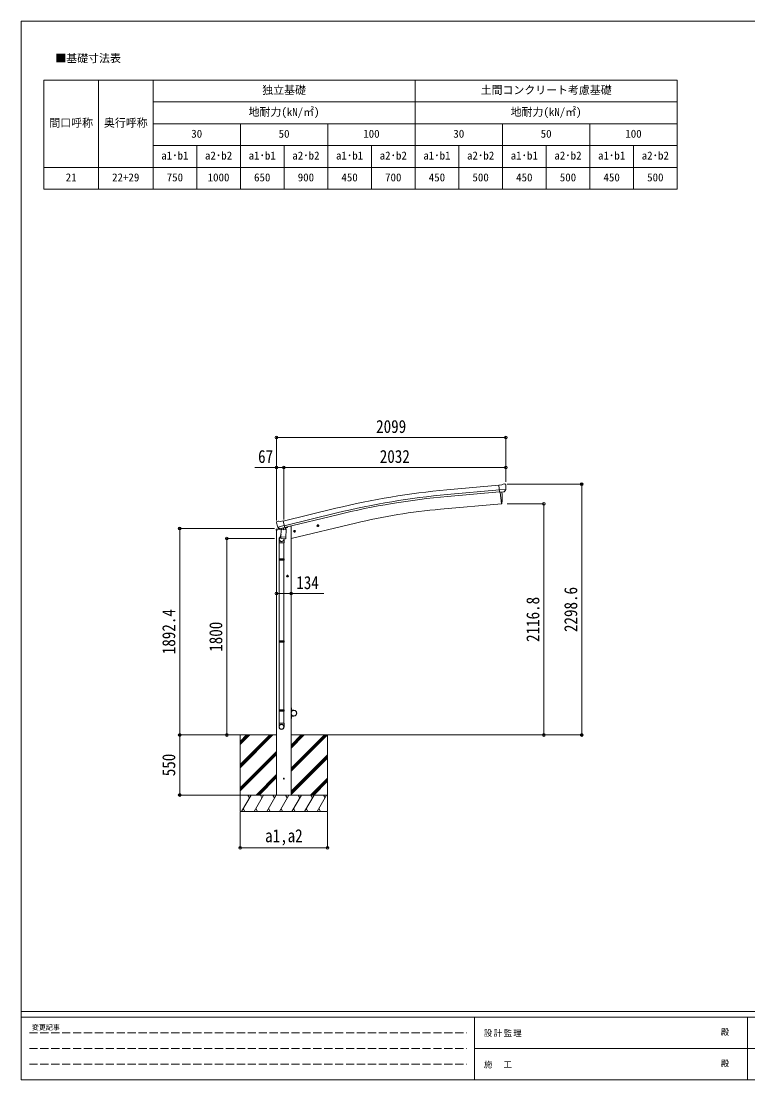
# Model space of a CAD drawing. Units: millimetres at full size. Extents: x -6988 to 7066, y -4877 to 4823.
# Drawn here: x -6988 to -333, y -4877 to 4823 of the extents above; entities that cross this region are included whole.
import ezdxf
from ezdxf.enums import TextEntityAlignment as Align

# ---------------------------------------------------------------- set-up
doc = ezdxf.new("R2010")
doc.units = ezdxf.units.MM
doc.header["$LTSCALE"] = 25
doc.header["$PDMODE"] = 32
doc.header["$PDSIZE"] = 25
doc.linetypes.add('DASHED3', pattern=[4, 3, -1])
for name, color, linetype, lineweight in [('0-0_0', 7, 'Continuous', 9), ('0-1_本体', 4, 'Continuous', 9), ('0-2_部品', 7, 'Continuous', 9), ('0-5_DIM1', 3, 'Continuous', 9), ('0-A_寸法', 6, 'Continuous', 9), ('1-0_FRAME', 7, 'Continuous', 18), ('F-0_240', 7, 'Continuous', 9)]:
    doc.layers.add(name, color=color, linetype=linetype, lineweight=lineweight)
doc.styles.add('ＭＳ ゴシック', font='')
doc.styles.get('ＭＳ ゴシック').set_extended_font_data('MS Gothic')

msp = doc.modelspace()

# ---------------------------------------------------------------- linework, layer by layer
at = {"layer": '0-0_0'}
for p, q in [((-4649.43, -1717.54), (-4999.72, -1717.54)), ((-4982.43, -1717.54), (-4982.43, -2417.54)), ((-4982.43, -1989.04), (-4710.93, -1717.54)), ((-4982.43, -2003.18), (-4696.79, -1717.54)), ((-4982.43, -2017.32), (-4682.65, -1717.54)), ((-4982.43, -1776.91), (-4923.06, -1717.54)), ((-4982.43, -1791.05), (-4908.92, -1717.54)), ((-4982.43, -1805.19), (-4894.78, -1717.54)), ((-4515.43, -1717.54), (-2506.08, -1717.54)), ((-4515.43, -2049.8), (-4183.17, -1717.54)), ((-4515.43, -2021.52), (-4211.45, -1717.54)), ((-4515.43, -2035.66), (-4197.31, -1717.54)), ((-4515.43, -1837.67), (-4395.3, -1717.54)), ((-4515.43, -1823.53), (-4409.44, -1717.54)), ((-4515.43, -1809.39), (-4423.59, -1717.54)), ((-4182.43, -1717.54), (-4182.43, -2417.54)), ((-4982.43, -2201.17), (-4649.43, -1868.17)), ((-4982.43, -2215.31), (-4649.43, -1882.32)), ((-4982.43, -2229.46), (-4649.43, -1896.46)), ((-4515.43, -2233.65), (-4182.43, -1900.65)), ((-4515.43, -2247.79), (-4182.43, -1914.79)), ((-4515.43, -2261.93), (-4182.43, -1928.93)), ((-4836.67, -2267.54), (-4649.43, -2080.31)), ((-4822.53, -2267.54), (-4649.43, -2094.45)), ((-4808.38, -2267.54), (-4649.43, -2108.59)), ((-4337.19, -2267.54), (-4182.43, -2112.78)), ((-4323.05, -2267.54), (-4182.43, -2126.93)), ((-4308.91, -2267.54), (-4182.43, -2141.07)), ((-4182.43, -2267.54), (-4982.43, -2267.54)), ((-4969.73, -2417.54), (-4883.13, -2267.54)), ((-4898.13, -2293.52), (-4913.13, -2267.54)), ((-4854.26, -2417.54), (-4767.66, -2267.54)), ((-4782.66, -2293.52), (-4797.66, -2267.54)), ((-4738.79, -2417.54), (-4652.19, -2267.54)), ((-4667.19, -2293.52), (-4682.19, -2267.54)), ((-4623.32, -2417.54), (-4536.72, -2267.54)), ((-4551.72, -2293.52), (-4566.72, -2267.54)), ((-4507.85, -2417.54), (-4421.25, -2267.54)), ((-4436.25, -2293.52), (-4451.25, -2267.54)), ((-4392.38, -2417.54), (-4305.78, -2267.54)), ((-4335.78, -2267.54), (-4320.78, -2293.52)), ((-4276.91, -2417.54), (-4190.31, -2267.54)), ((-4220.31, -2267.54), (-4205.31, -2293.52)), ((-4982.43, -2417.54), (-4182.43, -2417.54)), ((-4954.73, -2391.56), (-4939.73, -2417.54)), ((-4839.26, -2391.56), (-4824.26, -2417.54)), ((-4723.79, -2391.56), (-4708.79, -2417.54)), ((-4608.32, -2391.56), (-4593.32, -2417.54)), ((-4492.85, -2391.56), (-4477.85, -2417.54)), ((-4377.38, -2391.56), (-4362.38, -2417.54)), ((-4261.91, -2391.56), (-4246.91, -2417.54))]:
    msp.add_line(p, q, dxfattribs=at)
at = {"layer": '0-1_本体'}
for p, q in [((-2612.6, 570.82), (-3089.53, 527.76)), ((-2608.89, 527.98), (-3085.67, 484.98)), ((-2607.36, 511), (-3084.14, 468.01)), ((-2600.06, 508.39), (-2590.51, 399.25)), ((-2590.51, 399.25), (-3148.38, 350.44)), ((-4589.39, 242.06), (-4106.46, 359.36)), ((-4579.37, 200.3), (-4096.33, 317.62)), ((-4575.39, 183.72), (-4092.3, 301.06)), ((-4515.43, 195.46), (-4527.06, 195.46)), ((-4515.43, 82.34), (-3926.65, 223.7)), ((-4515.43, 195.46), (-4515.43, -2267.54)), ((-4649.43, 159.35), (-4649.43, -2267.54))]:
    msp.add_line(p, q, dxfattribs=at)
msp.add_lwpolyline([(-2600.06, 508.39), (-2590.51, 399.25), (-2587.97, 399.56)], dxfattribs=at)
for centre, radius, start, end in [((-2464.93, -6398.68), 6954.55, 95.15276, 103.65276), ((-3283.43, 454.07), 700, 355.76043, 4.54658), ((-2464.93, -6398.68), 6911.6, 95.15276, 103.65276), ((-2464.93, -6398.68), 6894.55, 95.15276, 103.65276), ((-2588.33, 402.54), 3, 277, 355.76043), ((-2684.71, -4949.37), 5320.05, 95, 103.5)]:
    msp.add_arc(centre, radius, start, end, dxfattribs=at)
at = {"layer": '0-2_部品'}
for p, q in [((-2559.55, 583.11), (-2573.21, 581.91)), ((-2586.17, 574.76), (-2612.74, 572.43)), ((-2607.08, 507.77), (-2612.74, 572.43)), ((-2549.88, 532.47), (-2608.79, 527.31)), ((-2597.12, 508.64), (-2607.08, 507.77)), ((-2586.17, 574.76), (-2574.45, 581.52)), ((-2563.51, 511.58), (-2571.22, 510.91)), ((-2561.13, 512.98), (-2550.19, 531.92)), ((-2550.41, 577.36), (-2555.9, 581.96)), ((-2549.35, 575.32), (-2549.23, 573.97)), ((-4650.86, 227.07), (-4650.59, 225.92)), ((-4646.64, 235.65), (-4650.5, 229.35)), ((-4643.55, 237.9), (-4630.37, 241.06)), ((-4636.81, 186.77), (-4579.3, 200.57)), ((-4615.81, 238.39), (-4629.07, 241.08)), ((-4615.81, 238.39), (-4589.88, 244.61)), ((-4280.4, 197.9), (-4260.96, 202.57)), ((-4275.85, 205.68), (-4277.98, 198.48)), ((-4268.55, 207.43), (-4275.85, 205.68)), ((-4268.34, 190.51), (-4273.01, 209.96)), ((-4263.38, 201.99), (-4268.55, 207.43)), ((-4265.51, 194.79), (-4263.38, 201.99)), ((-4651.99, 158.74), (-4609.29, 168.99)), ((-4651.99, 165.63), (-4651.99, 158.74)), ((-4623.48, 174.84), (-4649.69, 168.55)), ((-4619.96, 171.86), (-4636.33, 186.35)), ((-4608.36, 122.34), (-4623.06, 83.78)), ((-4617.25, 171.29), (-4609.73, 173.09)), ((-4616.41, 171.39), (-4614.88, 171.76)), ((-4614.88, 171.76), (-4578.18, 180.57)), ((-4613.04, 171.53), (-4613.1, 170.79)), ((-4612.34, 169.75), (-4586.52, 163.32)), ((-4610.95, 85.1), (-4610.08, 97.57)), ((-4605.42, 164.41), (-4610.1, 97.57)), ((-4564.41, 94.37), (-4610.1, 97.57)), ((-4559.73, 161.21), (-4605.42, 164.41)), ((-4603.65, 167.59), (-4603.88, 164.3)), ((-4584.13, 178.75), (-4585.15, 164.14)), ((-4578.18, 180.57), (-4576.65, 180.94)), ((-4575.09, 183.04), (-4574.15, 182.98)), ((-4574.15, 182.98), (-4560.84, 167.66)), ((-4570.16, 178.39), (-4551.27, 182.92)), ((-4564.41, 94.37), (-4559.73, 161.21)), ((-4560.84, 167.66), (-4561.28, 161.32)), ((-4547.44, 191.1), (-4547.44, 187.78)), ((-4494.32, 146.54), (-4474.88, 151.21)), ((-4489.77, 154.32), (-4491.9, 147.12)), ((-4482.47, 156.07), (-4489.77, 154.32)), ((-4482.27, 139.15), (-4486.94, 158.6)), ((-4477.3, 150.63), (-4482.47, 156.07)), ((-4479.43, 143.43), (-4477.3, 150.63)), ((-4626.43, 41.7), (-4626.43, 76.05)), ((-4580.43, 41.7), (-4626.43, 41.7)), ((-4624.43, 41.7), (-4624.43, -105)), ((-4610.56, 83.74), (-4610.56, 83.74)), ((-4609.11, 82.96), (-4567.41, 80.05)), ((-4579.03, 80.86), (-4583.57, 69.54)), ((-4582.43, 41.7), (-4582.43, -105)), ((-4580.43, 76.36), (-4580.43, 41.7)), ((-4564.42, 94.37), (-4565.31, 81.68)), ((-4626.43, -107), (-4625.43, -105)), ((-4580.43, -107), (-4626.43, -107)), ((-4580.43, -115), (-4626.43, -115)), ((-4581.43, -105), (-4625.43, -105)), ((-4581.43, -117), (-4625.43, -117)), ((-4624.43, -117), (-4624.43, -854.18)), ((-4582.43, -117), (-4582.43, -854.18)), ((-4580.43, -107), (-4581.43, -105)), ((-4580.43, -115), (-4581.43, -117)), ((-4580.43, -107), (-4580.43, -115)), ((-4538.93, -261.04), (-4558.93, -261.04)), ((-4548.93, -253.53), (-4555.43, -257.29)), ((-4555.43, -257.29), (-4555.43, -264.79)), ((-4555.43, -264.79), (-4548.93, -268.54)), ((-4548.93, -271.04), (-4548.93, -251.04)), ((-4542.43, -257.29), (-4548.93, -253.53)), ((-4626.43, -856.18), (-4625.43, -854.18)), ((-4580.43, -856.18), (-4626.43, -856.18)), ((-4580.43, -864.18), (-4626.43, -864.18)), ((-4581.43, -854.18), (-4625.43, -854.18)), ((-4581.43, -866.18), (-4625.43, -866.18)), ((-4624.43, -866.18), (-4624.43, -1609.37)), ((-4582.43, -866.18), (-4582.43, -1609.37)), ((-4580.43, -856.18), (-4581.43, -854.18)), ((-4580.43, -864.18), (-4581.43, -866.18)), ((-4580.43, -856.18), (-4580.43, -864.18)), ((-4626.43, -1489.37), (-4625.43, -1487.37)), ((-4580.43, -1489.37), (-4626.43, -1489.37)), ((-4580.43, -1497.37), (-4626.43, -1497.37)), ((-4581.43, -1487.37), (-4625.43, -1487.37)), ((-4581.43, -1499.37), (-4625.43, -1499.37)), ((-4624.43, -1499.37), (-4624.43, -1609.37)), ((-4582.43, -1499.37), (-4582.43, -1609.37)), ((-4580.43, -1489.37), (-4581.43, -1487.37)), ((-4580.43, -1497.37), (-4581.43, -1499.37)), ((-4580.43, -1489.37), (-4580.43, -1497.37)), ((-4626.43, -1643.51), (-4626.43, -1609.37)), ((-4580.43, -1609.37), (-4626.43, -1609.37)), ((-4580.43, -1643.51), (-4580.43, -1609.37))]:
    msp.add_line(p, q, dxfattribs=at)
for points in [[(-2597.12, 508.64), (-2596.85, 508.58), (-2571.47, 510.8), (-2571.22, 510.91)], [(-2549.8, 533.1), (-2550.09, 532.11), (-2550.19, 531.92)], [(-4584.45, 179.16), (-4574.72, 181.5), (-4589.88, 244.61)], [(-4277.98, 198.48), (-4272.81, 193.04), (-4265.51, 194.79)], [(-4637.08, 187.34), (-4636.49, 186.5), (-4636.33, 186.35)], [(-4584.45, 179.16), (-4584.68, 179.01), (-4609.45, 173.07), (-4609.73, 173.09)], [(-4491.9, 147.12), (-4486.73, 141.68), (-4479.43, 143.43)], [(-4626.43, -107), (-4626.43, -115), (-4625.43, -117)], [(-4548.93, -268.54), (-4542.43, -264.79), (-4542.43, -257.29)], [(-4626.43, -856.18), (-4626.43, -864.18), (-4625.43, -866.18)], [(-4626.43, -1489.37), (-4626.43, -1497.37), (-4625.43, -1499.37)]]:
    msp.add_lwpolyline(points, dxfattribs=at)
for centre, radius in [((-4270.68, 200.23), 8.5), ((-4270.68, 200.23), 7.7), ((-4270.68, 200.23), 6.5), ((-4484.6, 148.88), 8.5), ((-4484.6, 148.88), 7.7), ((-4484.6, 148.88), 6.5), ((-4548.93, -261.04), 8.5), ((-4548.93, -261.04), 7.7), ((-4548.93, -261.04), 6.5)]:
    msp.add_circle(centre, radius, dxfattribs=at)
at = {"layer": '0-2_部品', "color": 4}
msp.add_circle((-4582.43, -2117.54), 4.5, dxfattribs=at)
at = {"layer": '0-2_部品'}
for centre, radius, start, end in [((-2559.11, 578.13), 5, 50.00648, 94.99352), ((-2572.95, 578.93), 3, 95, 120), ((-2750.86, 556.33), 202.4, 353.4085, 5), ((-4453.78, 273.17), 202.4, 193.5, 205.09125), ((-4642.38, 233.03), 5, 103.5, 148.5), ((-4629.66, 238.14), 3, 78.5, 103.5), ((-4648.99, 165.63), 3, 103.5, 180), ((-4616.53, 171.88), 0.5, 248.23754, 283.5), ((-4613.54, 171.57), 0.5, 356, 103.5), ((-4612.1, 170.72), 1, 176, 256), ((-4586.17, 164.29), 1.03, 250.03897, 351.96569), ((-4583.53, 178.67), 0.604, 100.59842, 172.20595), ((-4576.76, 181.43), 0.5, 283.5, 318.76246), ((-4552.44, 187.78), 5, 283.5, 0), ((-4596.43, 76.05), 30, 177.45142, 180), ((-4609.01, 84.93), 1.95, 175.04017, 217.47766), ((-4608.97, 84.96), 2, 217.40962, 266), ((-4567.27, 82.04), 2, 266, 349.46843)]:
    msp.add_arc(centre, radius, start, end, dxfattribs=at)
for centre, major_axis, ratio, start_param, end_param in [((-2545.02, 579.36), (-15.35, 3.44), 0.101033, 5.9751426, 5.9753737), ((-2563.78, 514.58), (1.62, -2.54), 0.997631, 5.8041905, 5.8929484), ((-2563.85, 514.69), (-3.5, 2.17), 0.650902, 2.1145521, 2.1873627), ((-2563.73, 514.49), (1.62, -2.54), 0.997631, 5.965759, 6.7621801), ((-2552.35, 575.06), (2.71, -1.31), 0.997474, 0.5366567, 1.3225652), ((-4647.94, 227.79), (-1.57, -2.57), 0.99628, 4.712389, 5.4996506), ((-4617.97, 174.11), (-0.73, -2.92), 0.997631, 5.8041905, 6.6006116), ((-4617.91, 174.34), (2.63, 3.16), 0.650902, 4.0958226, 4.1686332), ((-4617.94, 174.21), (-0.73, -2.92), 0.997631, 0.3902369, 0.4789948), ((-4603.43, 76.36), (23, 0), 0.996195, 2.3585569, 6.3253237), ((-4603.43, 76.36), (21, 0), 0.996195, 2.7786684, 5.9512394), ((-4603.43, -1641.77), (-23, 0), 0.996195, 3.1415927, 6.2831853), ((-4603.43, -1643.51), (-23, 0), 0.996195, 3.1415927, 6.2831853), ((-4603.43, -1643.51), (0, -23.43), 0.981806, 4.712389, 7.8539816)]:
    msp.add_ellipse(centre, major_axis=major_axis, ratio=ratio, start_param=start_param, end_param=end_param, dxfattribs=at)
msp.add_ellipse((-4603.43, -1643.51), major_axis=(21, 0), ratio=0.996195, dxfattribs=at)
at = {"layer": '0-5_DIM1'}
for p, q in [((-4515.43, -1467.54), (-4513.43, -1467.54)), ((-4515.43, -1467.54), (-4515.43, -1490.24)), ((-4515.43, -1567.54), (-4515.43, -1544.84)), ((-4513.43, -1490.24), (-4513.43, -1467.54)), ((-4490.43, -1490.24), (-4513.43, -1490.24)), ((-4513.43, -1492.24), (-4490.43, -1492.24)), ((-4513.43, -1542.84), (-4490.43, -1542.84)), ((-4513.43, -1544.84), (-4513.43, -1567.54)), ((-4490.43, -1544.84), (-4513.43, -1544.84)), ((-4515.43, -1567.54), (-4513.43, -1567.54))]:
    msp.add_line(p, q, dxfattribs=at)
msp.add_circle((-4490.43, -1517.54), 25, dxfattribs=at)
for centre, radius, start, end in [((-4513.43, -1490.24), 2, 180, 270), ((-4513.43, -1544.84), 2, 90, 180), ((-4490.43, -1517.54), 27.3, 270, 90), ((-4490.43, -1517.54), 25.3, 270, 90)]:
    msp.add_arc(centre, radius, start, end, dxfattribs=at)
at = {"layer": '0-A_寸法'}
for p, q in [((-4649.43, 1008.92), (-4649.43, 734.3)), ((-2550.43, 1008.92), (-4649.43, 1008.92)), ((-2550.43, 1008.92), (-2550.43, 734.3)), ((-4649.43, 734.3), (-4849.43, 734.3)), ((-4649.43, 734.3), (-4649.43, 246.73)), ((-4649.43, 734.3), (-4582.43, 734.3)), ((-4582.43, 734.3), (-4582.43, 257.87)), ((-4582.43, 734.3), (-2550.43, 734.3)), ((-2550.43, 734.3), (-2550.43, 600.61)), ((-1854.84, 581.02), (-2536.26, 581.02)), ((-1854.84, -1717.54), (-1854.84, 581.02)), ((-2201.95, 399.25), (-2536.26, 399.25)), ((-2201.95, -1717.54), (-2201.95, 399.25)), ((-5536.27, 174.86), (-4667.96, 174.86)), ((-5536.27, 174.86), (-5536.27, -1717.54)), ((-5105.61, 82.44), (-4667.96, 82.44)), ((-5105.61, -1717.54), (-5105.61, 82.44)), ((-4649.43, -421.49), (-4515.43, -421.49)), ((-4515.43, -421.49), (-4215.43, -421.49)), ((-5536.27, -1717.54), (-4982.43, -1717.54)), ((-5536.27, -2267.54), (-5536.27, -1717.54)), ((-5105.61, -1717.54), (-4667.96, -1717.54)), ((-2201.95, -1717.54), (-2536.26, -1717.54)), ((-1854.84, -1717.54), (-2506.08, -1717.54)), ((-5536.27, -2267.54), (-4982.43, -2267.54)), ((-4982.43, -2750.86), (-4982.43, -2423.4)), ((-4182.43, -2750.86), (-4182.43, -2423.4)), ((-4182.43, -2750.86), (-4982.43, -2750.86))]:
    msp.add_line(p, q, dxfattribs=at)
for p in [(-4649.43, 1008.92), (-2550.43, 1008.92), (-4649.43, 734.3), (-4582.43, 734.3), (-2550.43, 734.3), (-1854.84, 581.02), (-2201.95, 399.25), (-5536.27, 174.86), (-5105.61, 82.44), (-4649.43, -421.49), (-4515.43, -421.49), (-5536.27, -1717.54), (-5105.61, -1717.54), (-2201.95, -1717.54), (-1854.84, -1717.54), (-5536.27, -2267.54), (-4982.43, -2750.86), (-4182.43, -2750.86)]:
    msp.add_point(p, dxfattribs=at)
at = {"layer": '1-0_FRAME'}
for p, q in [((-6780.11, 4282.85), (-980.11, 4282.85)), ((-6780.11, 4282.85), (-6780.11, 3282.85)), ((-6280.11, 4282.85), (-6280.11, 3282.85)), ((-3380.11, 4282.85), (-3380.11, 3282.85)), ((-5780.11, 4082.85), (-980.11, 4082.85)), ((-5780.11, 3882.85), (-980.11, 3882.85)), ((-2580.11, 3882.85), (-2580.11, 3282.85)), ((-5780.11, 3682.85), (-980.11, 3682.85)), ((-2180.11, 3682.85), (-2180.11, 3282.85)), ((-1380.11, 3682.85), (-1380.11, 3282.85))]:
    msp.add_line(p, q, dxfattribs=at)
for points in [[(-5780.11, 4282.85), (-5780.11, 4082.85), (-5780.11, 3482.85), (-5780.11, 3282.85)], [(-980.11, 4282.85), (-980.11, 3682.85), (-980.11, 3282.85)], [(-4980.11, 3882.85), (-4980.11, 3682.85), (-4980.11, 3282.85)], [(-4180.11, 3882.85), (-4180.11, 3682.85), (-4180.11, 3282.85)], [(-1780.11, 3882.85), (-1780.11, 3482.85), (-1780.11, 3282.85)], [(-5380.11, 3682.85), (-5380.11, 3482.85), (-5380.11, 3282.85)], [(-4580.11, 3682.85), (-4580.11, 3482.85), (-4580.11, 3282.85)], [(-3780.11, 3682.85), (-3780.11, 3482.85), (-3780.11, 3282.85)], [(-2980.11, 3682.85), (-2980.11, 3482.85), (-2980.11, 3282.85)], [(-6780.11, 3482.85), (-5780.11, 3482.85), (-980.11, 3482.85)], [(-6780.11, 3282.85), (-6280.11, 3282.85), (-3380.11, 3282.85), (-1780.11, 3282.85), (-980.11, 3282.85)]]:
    msp.add_lwpolyline(points, dxfattribs=at)
at = {"layer": 'F-0_240', "color": 5}
for p, q in [((-6987.88, 4822.79), (-6987.88, -4877.21)), ((-6987.88, 4822.79), (6712.12, 4822.79)), ((-6987.88, -4252.21), (6712.12, -4252.21)), ((-6987.88, -4302.21), (4489.82, -4302.21)), ((-2835.18, -4302.21), (-2835.18, -4877.21)), ((-335.18, -4302.21), (-335.18, -4877.21)), ((-2835.18, -4589.71), (2289.82, -4589.71)), ((-6987.88, -4877.21), (6712.12, -4877.21))]:
    msp.add_line(p, q, dxfattribs=at)
at = {"layer": 'F-0_240', "color": 4, "linetype": 'DASHED3'}
for p, q in [((-6912.88, -4445.96), (-2910.18, -4445.96)), ((-6912.88, -4589.71), (-2910.18, -4589.71)), ((-6912.88, -4733.46), (-2910.18, -4733.46))]:
    msp.add_line(p, q, dxfattribs=at)

# ---------------------------------------------------------------- texts
at = {"layer": '0-A_寸法', "color": 7, "style": 'ＭＳ ゴシック', "width": 0.85}
for s, p in [('2099', (-3737.43, 1013.92)), ('67', (-4818.18, 739.3)), ('2032', (-3703.93, 739.3)), ('134', (-4468.56, -416.49)), ('a1,a2', (-4754.31, -2735.86))]:
    msp.add_text(s, height=119.1, dxfattribs=at).set_placement(p, align=Align.BOTTOM_LEFT)
for s, p in [('2298.6', (-1859.84, -774.51)), ('2116.8', (-2206.95, -865.39)), ('1892.4', (-5541.27, -977.59)), ('1800', (-5110.61, -955.05)), ('550', (-5541.27, -2095.66))]:
    msp.add_text(s, height=119.1, rotation=90, dxfattribs=at).set_placement(p, align=Align.BOTTOM_LEFT)
at = {"layer": '1-0_FRAME', "style": 'ＭＳ ゴシック'}
for s, p in [('■基礎寸法表', (-6674.81, 4424.28)), ('独立基礎', (-4780.11, 4132.85)), ('土間コンクリート考慮基礎', (-2780.11, 4132.85)), ('地耐力(kN/㎡)', (-4905.11, 3932.85)), ('地耐力(kN/㎡)', (-2505.11, 3932.85)), ('間口呼称', (-6730.11, 3832.85)), ('奥行呼称', (-6230.11, 3832.85)), ('30', (-5430.11, 3732.85)), ('50', (-4630.11, 3732.85)), ('100', (-3855.11, 3732.85)), ('30', (-3030.11, 3732.85)), ('50', (-2230.11, 3732.85)), ('100', (-1455.11, 3732.85)), ('a1･b1', (-5705.11, 3532.85)), ('a2･b2', (-5305.11, 3532.85)), ('a1･b1', (-4905.11, 3532.85)), ('a2･b2', (-4505.11, 3532.85)), ('a1･b1', (-4105.11, 3532.85)), ('a2･b2', (-3705.11, 3532.85)), ('a1･b1', (-3305.11, 3532.85)), ('a2･b2', (-2905.11, 3532.85)), ('a1･b1', (-2505.11, 3532.85)), ('a2･b2', (-2105.11, 3532.85)), ('a1･b1', (-1705.11, 3532.85)), ('a2･b2', (-1305.11, 3532.85)), ('21', (-6580.11, 3332.85)), ('22+29', (-6155.11, 3332.85)), ('750', (-5655.11, 3332.85)), ('1000', (-5280.11, 3332.85)), ('650', (-4855.11, 3332.85)), ('900', (-4455.11, 3332.85)), ('450', (-4055.11, 3332.85)), ('700', (-3655.11, 3332.85)), ('450', (-3255.11, 3332.85)), ('500', (-2855.11, 3332.85)), ('450', (-2455.11, 3332.85)), ('500', (-2055.11, 3332.85)), ('450', (-1655.11, 3332.85)), ('500', (-1255.11, 3332.85))]:
    msp.add_text(s, height=73.31, dxfattribs=at).set_placement(p, align=Align.BOTTOM_LEFT)
at = {"layer": 'F-0_240', "style": 'ＭＳ ゴシック'}
for s, height, p in [('変更記事', 45.82, (-6890.19, -4433.46)), ('殿', 54.99, (-581.6, -4483.46)), ('殿', 54.99, (-581.6, -4770.96))]:
    msp.add_text(s, height=height, dxfattribs=at).set_placement(p, align=Align.BOTTOM_LEFT)
at = {"layer": 'F-0_240', "char_height": 54.99, "attachment_point": 7, "style": 'ＭＳ ゴシック'}
for s, insert in [('\\T1.17;設計監理', (-2750.74, -4483.46)), ('\\T1.17;施\u3000工', (-2750.74, -4770.96))]:
    msp.add_mtext(s, dxfattribs=dict(at, insert=insert))

doc.saveas('drawing.dxf')
